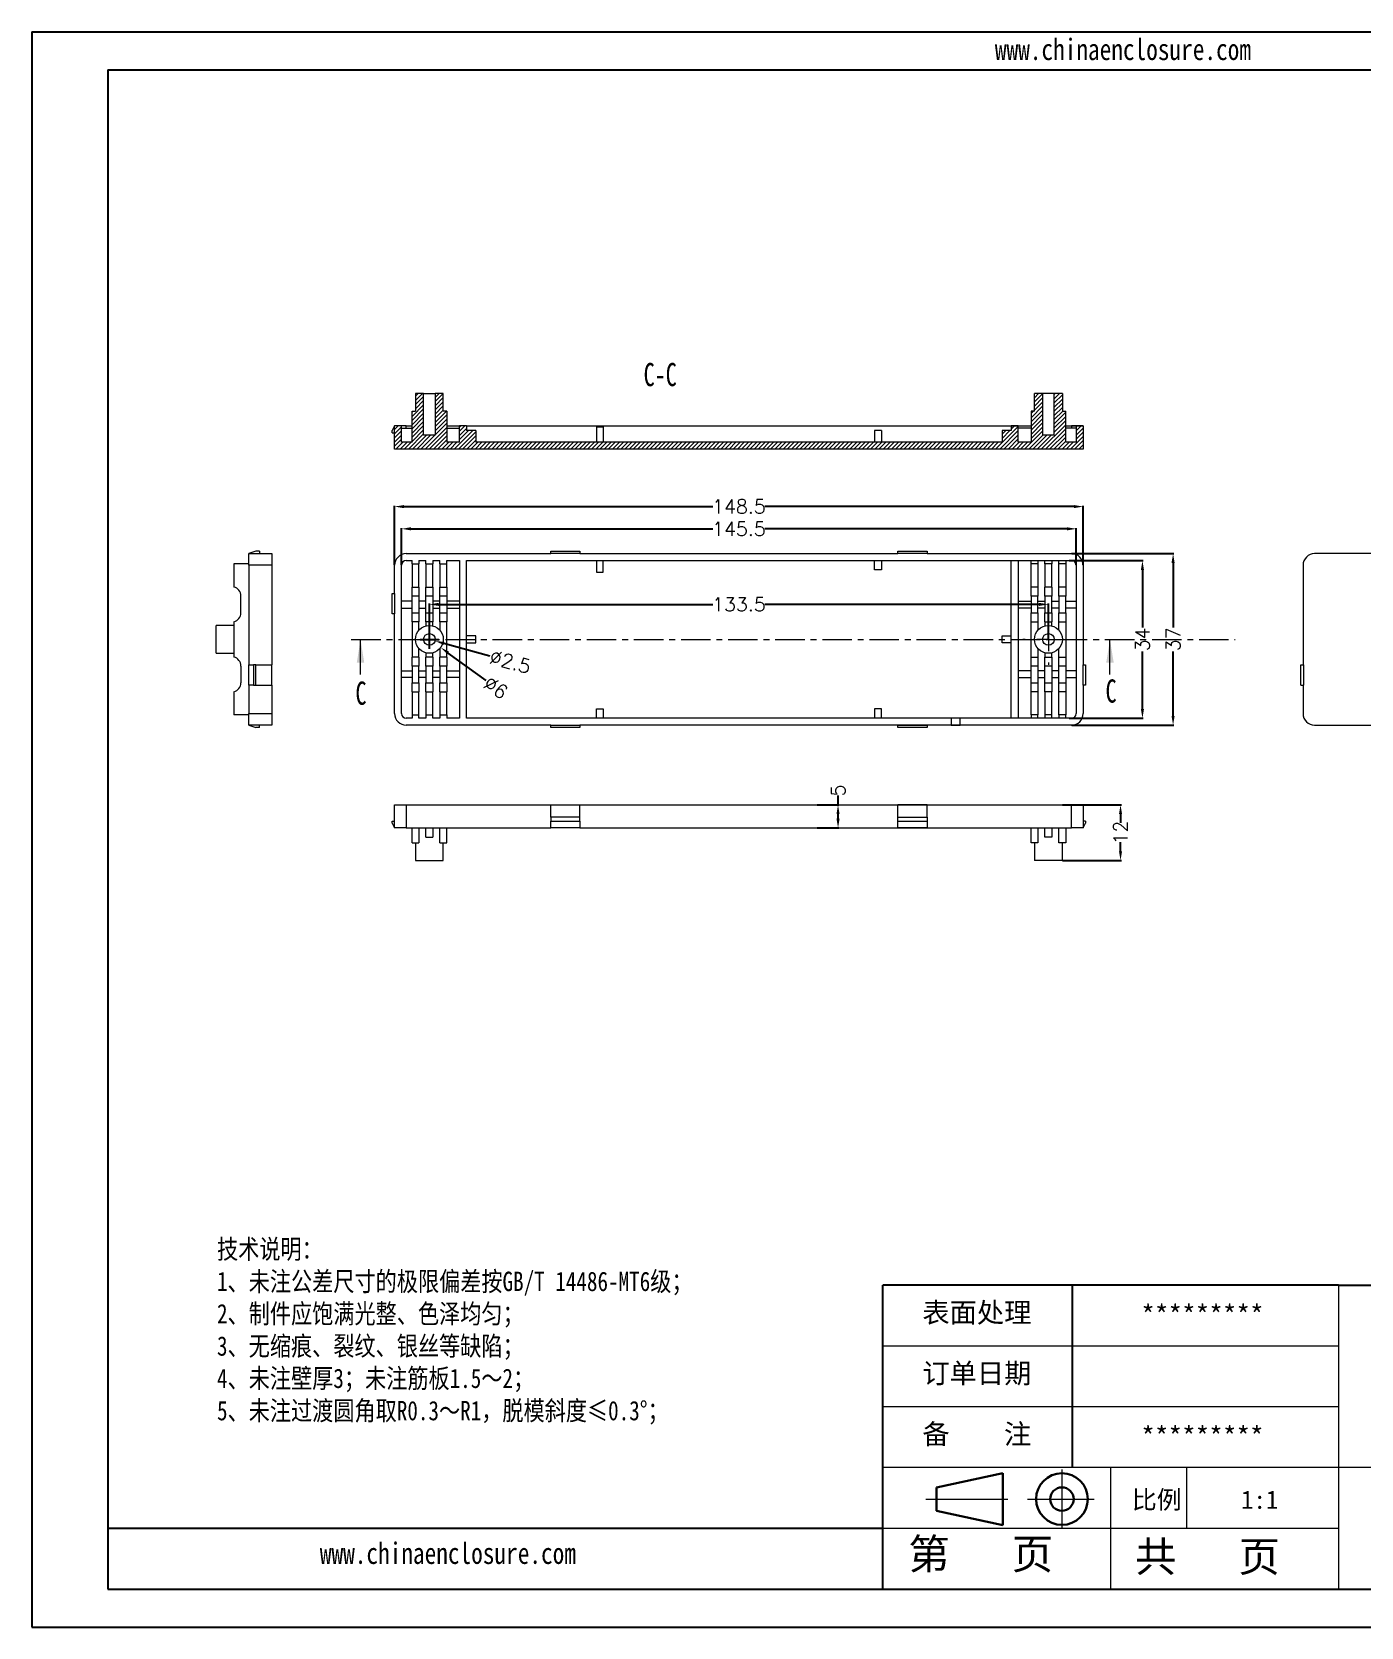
# Model space of a CAD drawing. Header units: inches. Extents: x -1052 to 256, y 228 to 572.
# Drawn here: x -505.4 to -218.8, y 228.4 to 572.5 of the extents above; entities that cross this region are included whole.
import ezdxf

# ---------------------------------------------------------------- set-up
doc = ezdxf.new("R2010")
doc.units = ezdxf.units.IN
doc.linetypes.add('CENTER', pattern=[10.16, 6.35, -1.27, 1.27, -1.27])
doc.linetypes.add('CENTER2', pattern=[28.575, 19.05, -3.175, 3.175, -3.175])
doc.layers.add('10', color=7, linetype='Continuous')
doc.layers.add('文字', color=81, linetype='Continuous')
for name, color, linetype, lineweight in [('粗实线', 7, 'Continuous', 30), ('细实线', 3, 'Continuous', 9), ('细点划线', 2, 'CENTER2', 9)]:
    doc.layers.add(name, color=color, linetype=linetype, lineweight=lineweight)
doc.styles.add('SLDTEXTSTYLE6', font='TXT', dxfattribs={"width": 0.7})
doc.styles.get("Standard").update_dxf_attribs({"font": 'txt', "bigfont": 'gbcbig.shx'})
doc.styles.add('宋体', font='', dxfattribs={"width": 0.8, "height": 3.5})
doc.styles.get('宋体').set_extended_font_data('SimSun')
doc.dimstyles.new('2.5', dxfattribs={"dimtxt": 3, "dimasz": 2, "dimexe": 0.18, "dimexo": 0.0625, "dimgap": 0.09, "dimtad": 0, "dimdsep": 46, "dimtxsty": 'Standard', "dimcen": 2, "dimclrd": 3, "dimclre": 3, "dimclrt": 256, "dimadec": 0, "dimazin": 2, "dimtfac": 1, "dimtofl": 0, "dimtmove": 0, "dimatfit": 3, "dimfxl": 0, "dimtolj": 1, "dimtzin": 0, "dimarcsym": 0})

# ---------------------------------------------------------------- blocks, each defined once
blk = doc.blocks.new('SW_CENTERMARKSYMBOL_1')
at = {"color": 0, "linetype": 'Continuous', "lineweight": 0}
for p, q in [((0, 5), (0, 5.5)), ((-5, 0), (-5.5, 0)), ((0, 0), (-2.5, 0)), ((0, 0), (0, 2.5)), ((0, 0), (0, -2.5)), ((0, 0), (2.5, 0)), ((5, 0), (5.5, 0)), ((0, -5), (0, -5.5))]:
    blk.add_line(p, q, dxfattribs=at)
blk = doc.blocks.new('*D128')
at = {"color": 3, "lineweight": -2, "transparency": 16777216}
for p, q in [((-427.22, 457.49), (-427.22, 470.26)), ((-425.22, 470.08), (-358.56, 470.08)), ((-280.72, 470.08), (-347.38, 470.08)), ((-278.72, 457.49), (-278.72, 470.26))]:
    blk.add_line(p, q, dxfattribs=at)
at = {"color": 3, "transparency": 16777216}
for points in [[(-425.22, 470.41), (-425.22, 469.74), (-427.22, 470.08)], [(-280.72, 470.41), (-280.72, 469.74), (-278.72, 470.08)]]:
    blk.add_solid(points, dxfattribs=at)
at = {"layer": 'Defpoints', "color": 0, "transparency": 16777216}
for p in [(-278.72, 470.08), (-427.22, 457.43), (-278.72, 457.43)]:
    blk.add_point(p, dxfattribs=at)
at = {"transparency": 16777216, "insert": (-352.97, 470.08), "char_height": 3, "attachment_point": 5}
blk.add_mtext('\\A1;148.5', dxfattribs=at)
blk = doc.blocks.new('*D129')
at = {"color": 3, "lineweight": -2, "transparency": 16777216}
for p, q in [((-425.72, 457.49), (-425.72, 465.46)), ((-423.72, 465.28), (-358.56, 465.28)), ((-282.22, 465.28), (-347.38, 465.28)), ((-280.22, 457.49), (-280.22, 465.46))]:
    blk.add_line(p, q, dxfattribs=at)
at = {"color": 3, "transparency": 16777216}
for points in [[(-423.72, 465.62), (-423.72, 464.95), (-425.72, 465.28)], [(-282.22, 465.62), (-282.22, 464.95), (-280.22, 465.28)]]:
    blk.add_solid(points, dxfattribs=at)
at = {"layer": 'Defpoints', "color": 0, "transparency": 16777216}
for p in [(-425.72, 465.28), (-425.72, 457.43), (-280.22, 457.43)]:
    blk.add_point(p, dxfattribs=at)
at = {"transparency": 16777216, "insert": (-352.97, 465.28), "char_height": 3, "attachment_point": 5}
blk.add_mtext('\\A1;145.5', dxfattribs=at)
blk = doc.blocks.new('*D130')
at = {"color": 3, "lineweight": -2, "transparency": 16777216}
for p, q in [((-419.72, 441.49), (-419.72, 449.17)), ((-417.72, 448.99), (-358.56, 448.99)), ((-288.22, 448.99), (-347.38, 448.99)), ((-286.22, 441.49), (-286.22, 449.17))]:
    blk.add_line(p, q, dxfattribs=at)
at = {"color": 3, "transparency": 16777216}
for points in [[(-417.72, 449.32), (-417.72, 448.65), (-419.72, 448.99)], [(-288.22, 449.32), (-288.22, 448.65), (-286.22, 448.99)]]:
    blk.add_solid(points, dxfattribs=at)
at = {"layer": 'Defpoints', "color": 0, "transparency": 16777216}
for p in [(-286.22, 448.99), (-419.72, 441.43), (-286.22, 441.43)]:
    blk.add_point(p, dxfattribs=at)
at = {"transparency": 16777216, "insert": (-352.97, 448.99), "char_height": 3, "attachment_point": 5}
blk.add_mtext('\\A1;133.5', dxfattribs=at)
blk = doc.blocks.new('*D131')
at = {"color": 3, "lineweight": -2, "transparency": 16777216}
for p, q in [((-281.16, 459.93), (-259.15, 459.93)), ((-259.33, 457.93), (-259.33, 444.02)), ((-259.33, 424.93), (-259.33, 438.84)), ((-281.16, 422.93), (-259.15, 422.93))]:
    blk.add_line(p, q, dxfattribs=at)
at = {"color": 3, "transparency": 16777216}
for points in [[(-259.67, 457.93), (-259, 457.93), (-259.33, 459.93)], [(-259.67, 424.93), (-259, 424.93), (-259.33, 422.93)]]:
    blk.add_solid(points, dxfattribs=at)
at = {"layer": 'Defpoints', "color": 0, "transparency": 16777216}
for p in [(-281.22, 459.93), (-259.33, 459.93), (-281.22, 422.93)]:
    blk.add_point(p, dxfattribs=at)
at = {"transparency": 16777216, "insert": (-259.33, 441.43), "char_height": 3, "attachment_point": 5, "rotation": 90}
blk.add_mtext('\\A1;37', dxfattribs=at)
blk = doc.blocks.new('*D132')
at = {"color": 3, "lineweight": -2, "transparency": 16777216}
for p, q in [((-281.78, 458.43), (-265.76, 458.43)), ((-265.94, 456.43), (-265.94, 444.02)), ((-265.94, 426.43), (-265.94, 438.84)), ((-281.78, 424.43), (-265.76, 424.43))]:
    blk.add_line(p, q, dxfattribs=at)
at = {"color": 3, "transparency": 16777216}
for points in [[(-266.28, 456.43), (-265.61, 456.43), (-265.94, 458.43)], [(-266.28, 426.43), (-265.61, 426.43), (-265.94, 424.43)]]:
    blk.add_solid(points, dxfattribs=at)
at = {"layer": 'Defpoints', "color": 0, "transparency": 16777216}
for p in [(-281.84, 458.43), (-265.94, 458.43), (-281.84, 424.43)]:
    blk.add_point(p, dxfattribs=at)
at = {"transparency": 16777216, "insert": (-265.94, 441.43), "char_height": 3, "attachment_point": 5, "rotation": 90}
blk.add_mtext('\\A1;34', dxfattribs=at)
blk = doc.blocks.new('*D133')
at = {"color": 3, "lineweight": -2, "transparency": 16777216}
for p, q in [((-331.59, 405.76), (-331.59, 407.76)), ((-336.09, 405.76), (-331.41, 405.76)), ((-331.59, 402.76), (-331.59, 403.76)), ((-336.09, 400.76), (-331.41, 400.76))]:
    blk.add_line(p, q, dxfattribs=at)
at = {"color": 3, "transparency": 16777216}
for points in [[(-331.93, 403.76), (-331.26, 403.76), (-331.59, 405.76)], [(-331.93, 402.76), (-331.26, 402.76), (-331.59, 400.76)]]:
    blk.add_solid(points, dxfattribs=at)
at = {"layer": 'Defpoints', "color": 0, "transparency": 16777216}
for p in [(-336.16, 405.76), (-331.59, 405.76), (-336.16, 400.76)]:
    blk.add_point(p, dxfattribs=at)
at = {"transparency": 16777216, "insert": (-331.59, 408.85), "char_height": 3, "attachment_point": 5, "rotation": 90}
blk.add_mtext('\\A1;5', dxfattribs=at)
blk = doc.blocks.new('*D134')
at = {"color": 3, "lineweight": -2, "transparency": 16777216}
for p, q in [((-283.16, 405.76), (-270.49, 405.76)), ((-270.67, 403.76), (-270.67, 401.85)), ((-270.67, 395.76), (-270.67, 397.67)), ((-283.16, 393.76), (-270.49, 393.76))]:
    blk.add_line(p, q, dxfattribs=at)
at = {"color": 3, "transparency": 16777216}
for points in [[(-271, 403.76), (-270.33, 403.76), (-270.67, 405.76)], [(-271, 395.76), (-270.33, 395.76), (-270.67, 393.76)]]:
    blk.add_solid(points, dxfattribs=at)
at = {"layer": 'Defpoints', "color": 0, "transparency": 16777216}
for p in [(-283.22, 405.76), (-270.67, 405.76), (-283.22, 393.76)]:
    blk.add_point(p, dxfattribs=at)
at = {"transparency": 16777216, "insert": (-270.67, 399.76), "char_height": 3, "attachment_point": 5, "rotation": 90}
blk.add_mtext('\\A1;12', dxfattribs=at)
blk = doc.blocks.new('*D135')
at = {"color": 3, "lineweight": -2, "transparency": 16777216}
for p, q in [((-421.72, 441.43), (-417.72, 441.43)), ((-419.72, 439.43), (-419.72, 443.43)), ((-406.72, 437.84), (-416.59, 440.57))]:
    blk.add_line(p, q, dxfattribs=at)
at = {"color": 3, "transparency": 16777216}
blk.add_solid([(-416.5, 440.89), (-416.67, 440.25), (-418.51, 441.1)], dxfattribs=at)
at = {"layer": 'Defpoints', "color": 0, "transparency": 16777216}
for p in [(-420.92, 441.76), (-418.51, 441.1)]:
    blk.add_point(p, dxfattribs=at)
at = {"transparency": 16777216, "insert": (-402.29, 436.62), "char_height": 3, "attachment_point": 5, "rotation": 344.5726}
blk.add_mtext('\\A1;∅2.5', dxfattribs=at)
blk = doc.blocks.new('*D136')
at = {"color": 3, "lineweight": -2, "transparency": 16777216}
for p, q in [((-421.72, 441.43), (-417.72, 441.43)), ((-419.72, 439.43), (-419.72, 443.43)), ((-407.47, 432.58), (-415.67, 438.5))]:
    blk.add_line(p, q, dxfattribs=at)
at = {"color": 3, "transparency": 16777216}
blk.add_solid([(-415.47, 438.77), (-415.86, 438.23), (-417.29, 439.67)], dxfattribs=at)
at = {"layer": 'Defpoints', "color": 0, "transparency": 16777216}
for p in [(-422.15, 443.19), (-417.29, 439.67)]:
    blk.add_point(p, dxfattribs=at)
at = {"transparency": 16777216, "insert": (-405.37, 431.06), "char_height": 3, "attachment_point": 5, "rotation": 324.1342}
blk.add_mtext('\\A1;∅6', dxfattribs=at)

msp = doc.modelspace()

# ---------------------------------------------------------------- hatches: boundary and pattern name
at = {"linetype": 'Continuous', "lineweight": 0}
h = msp.add_hatch(dxfattribs=at)
h.set_pattern_fill('ANSI31', color=4, scale=0.2, style=0)
h.set_pattern_definition([(45, (-1715.876, -315.2474), (-0.4490128, 0.4490128), [])])
h.paths.add_polyline_path([(-282.469, 490.663), (-283.219, 490.663), (-283.219, 494.463), (-284.969, 494.463), (-284.969, 485.463), (-287.469, 485.463), (-287.469, 494.463), (-289.219, 494.463), (-289.219, 490.663), (-289.969, 490.663), (-289.969, 483.963), (-292.719, 483.963), (-292.719, 487.463), (-294.219, 487.463), (-294.219, 486.463), (-296.219, 486.463), (-296.219, 483.963), (-409.719, 483.963), (-409.719, 486.463), (-411.719, 486.463), (-411.719, 487.463), (-413.219, 487.463), (-413.219, 483.963), (-415.969, 483.963), (-415.969, 490.663), (-416.719, 490.663), (-416.719, 494.463), (-418.469, 494.463), (-418.469, 485.463), (-420.969, 485.463), (-420.969, 494.463), (-422.719, 494.463), (-422.719, 490.663), (-423.469, 490.663), (-423.469, 483.963), (-425.719, 483.963), (-425.719, 487.463), (-427.219, 487.463), (-427.219, 482.463), (-278.719, 482.463), (-278.719, 487.463), (-280.219, 487.463), (-280.219, 483.963), (-282.469, 483.963)])

# ---------------------------------------------------------------- linework, layer by layer
for p, q in [((-505.45, 572.458), (-18.865, 572.458)), ((-505.45, 572.458), (-505.45, 228.408)), ((-489.066, 564.266), (-27.056, 564.266)), ((-489.066, 564.266), (-489.066, 236.6)), ((-223.656, 302.133), (-321.956, 302.133)), ((-321.956, 236.6), (-321.956, 302.133)), ((-280.998, 262.813), (-280.998, 302.133)), ((-223.656, 302.133), (-27.056, 302.133)), ((-321.956, 249.706), (-489.066, 249.706)), ((-489.066, 236.6), (-27.056, 236.6)), ((-505.45, 228.408), (-18.865, 228.408))]:
    msp.add_line(p, q)
at = {"color": 7, "linetype": 'Continuous', "lineweight": 15}
for p, q in [((-422.719, 494.463), (-422.719, 490.663)), ((-420.969, 494.463), (-422.719, 494.463)), ((-420.969, 485.463), (-420.969, 494.463)), ((-420.969, 494.463), (-418.469, 494.463)), ((-418.469, 494.463), (-418.469, 485.463)), ((-416.719, 494.463), (-418.469, 494.463)), ((-416.719, 490.663), (-416.719, 494.463)), ((-289.219, 490.663), (-289.219, 494.463)), ((-287.469, 494.463), (-289.219, 494.463)), ((-287.469, 494.463), (-287.469, 485.463)), ((-284.969, 494.463), (-287.469, 494.463)), ((-284.969, 485.463), (-284.969, 494.463)), ((-283.219, 494.463), (-284.969, 494.463)), ((-283.219, 494.463), (-283.219, 490.663)), ((-423.469, 483.963), (-423.469, 490.663)), ((-423.469, 490.663), (-422.719, 490.663)), ((-415.969, 490.663), (-416.719, 490.663)), ((-415.969, 490.663), (-415.969, 483.963)), ((-289.969, 490.663), (-289.969, 483.963)), ((-289.219, 490.663), (-289.969, 490.663)), ((-283.219, 490.663), (-282.469, 490.663)), ((-282.469, 483.963), (-282.469, 490.663)), ((-427.219, 487.463), (-427.719, 486.463)), ((-427.719, 485.963), (-427.719, 486.463)), ((-427.719, 485.963), (-427.219, 485.963)), ((-427.219, 482.463), (-427.219, 487.463)), ((-425.719, 487.463), (-427.219, 487.463)), ((-425.719, 483.963), (-425.719, 487.463)), ((-424.719, 487.463), (-425.719, 487.463)), ((-425.719, 486.963), (-423.469, 486.963)), ((-424.719, 487.463), (-423.469, 487.463)), ((-418.469, 485.463), (-420.969, 485.463)), ((-415.969, 487.463), (-413.219, 487.463)), ((-415.969, 486.963), (-413.219, 486.963)), ((-413.219, 483.963), (-413.219, 487.463)), ((-411.719, 487.463), (-413.219, 487.463)), ((-411.719, 487.463), (-411.719, 486.463)), ((-411.719, 487.463), (-289.969, 487.463)), ((-409.719, 486.463), (-411.719, 486.463)), ((-409.719, 486.463), (-409.719, 483.963)), ((-383.719, 487.263), (-383.719, 483.963)), ((-383.719, 487.263), (-382.219, 487.263)), ((-382.219, 487.263), (-382.219, 483.963)), ((-322.219, 486.463), (-323.719, 486.463)), ((-323.719, 486.463), (-323.719, 483.963)), ((-322.219, 486.463), (-322.219, 483.963)), ((-296.219, 486.463), (-296.219, 483.963)), ((-294.219, 486.463), (-296.219, 486.463)), ((-294.219, 487.463), (-294.219, 486.463)), ((-292.719, 487.463), (-294.219, 487.463)), ((-292.719, 483.963), (-292.719, 487.463)), ((-292.719, 487.463), (-289.969, 487.463)), ((-289.969, 486.963), (-292.719, 486.963)), ((-284.969, 485.463), (-287.469, 485.463)), ((-282.469, 487.463), (-281.219, 487.463)), ((-282.469, 487.463), (-278.719, 487.463)), ((-280.219, 486.963), (-282.469, 486.963)), ((-280.219, 487.463), (-281.219, 487.463)), ((-280.219, 487.463), (-280.219, 483.963)), ((-278.719, 487.463), (-280.219, 487.463)), ((-278.719, 487.463), (-278.719, 482.463)), ((-278.719, 482.463), (-427.219, 482.463)), ((-423.469, 483.963), (-425.719, 483.963)), ((-413.219, 483.963), (-415.969, 483.963)), ((-296.219, 483.963), (-409.719, 483.963)), ((-289.969, 483.963), (-292.719, 483.963)), ((-289.969, 483.963), (-292.719, 483.963)), ((-280.219, 483.963), (-282.469, 483.963)), ((-280.219, 483.963), (-282.469, 483.963)), ((-458.687, 457.731), (-461.887, 457.731)), ((-461.887, 457.731), (-461.887, 452.731)), ((-457.187, 460.431), (-458.687, 459.931)), ((-458.687, 457.431), (-458.687, 459.931)), ((-458.687, 459.931), (-453.687, 459.931)), ((-456.387, 460.431), (-457.187, 460.431)), ((-456.387, 460.431), (-456.387, 459.931)), ((-453.687, 459.931), (-453.687, 457.431)), ((-424.719, 459.931), (-393.569, 459.931)), ((-424.719, 458.431), (-423.469, 458.431)), ((-423.469, 457.731), (-423.469, 458.431)), ((-423.469, 457.731), (-423.469, 452.731)), ((-423.469, 457.731), (-421.969, 457.731)), ((-421.969, 458.431), (-420.469, 458.431)), ((-421.969, 458.431), (-421.969, 457.731)), ((-421.969, 452.731), (-421.969, 457.731)), ((-420.469, 457.731), (-420.469, 458.431)), ((-420.469, 457.731), (-418.969, 457.731)), ((-420.469, 457.731), (-420.469, 452.731)), ((-418.969, 458.431), (-417.469, 458.431)), ((-418.969, 458.431), (-418.969, 457.731)), ((-418.969, 452.731), (-418.969, 457.731)), ((-417.469, 457.731), (-417.469, 458.431)), ((-417.469, 457.731), (-415.969, 457.731)), ((-417.469, 457.731), (-417.469, 452.731)), ((-415.969, 458.431), (-413.219, 458.431)), ((-415.969, 457.731), (-415.969, 458.431)), ((-415.969, 452.731), (-415.969, 457.731)), ((-413.219, 458.431), (-413.219, 424.431)), ((-411.719, 424.431), (-411.719, 458.431)), ((-411.719, 458.431), (-269.219, 458.431)), ((-393.569, 460.431), (-387.269, 460.431)), ((-393.569, 459.931), (-393.569, 460.431)), ((-387.269, 459.931), (-393.569, 459.931)), ((-387.269, 460.431), (-387.269, 459.931)), ((-387.269, 459.931), (-318.669, 459.931)), ((-383.719, 458.431), (-383.719, 455.931)), ((-382.219, 455.931), (-382.219, 458.431)), ((-323.719, 456.431), (-323.719, 458.431)), ((-322.219, 458.431), (-322.219, 456.431)), ((-318.669, 460.431), (-312.369, 460.431)), ((-318.669, 459.931), (-318.669, 460.431)), ((-312.369, 459.931), (-318.669, 459.931)), ((-312.369, 460.431), (-312.369, 459.931)), ((-312.369, 459.931), (-281.219, 459.931)), ((-312.369, 459.931), (-293.669, 459.931)), ((-294.219, 424.431), (-294.219, 458.431)), ((-292.719, 458.431), (-289.969, 458.431)), ((-292.719, 458.431), (-292.719, 424.431)), ((-289.969, 457.731), (-289.969, 458.431)), ((-289.969, 452.731), (-289.969, 457.731)), ((-288.469, 457.731), (-289.969, 457.731)), ((-288.469, 458.431), (-286.969, 458.431)), ((-288.469, 458.431), (-288.469, 457.731)), ((-288.469, 457.731), (-288.469, 452.731)), ((-286.969, 457.731), (-286.969, 458.431)), ((-285.469, 457.731), (-286.969, 457.731)), ((-286.969, 457.731), (-286.969, 452.731)), ((-285.469, 458.431), (-283.969, 458.431)), ((-285.469, 458.431), (-285.469, 457.731)), ((-285.469, 452.731), (-285.469, 457.731)), ((-283.969, 457.731), (-283.969, 458.431)), ((-282.469, 457.731), (-283.969, 457.731)), ((-283.969, 452.731), (-283.969, 457.731)), ((-282.469, 458.431), (-281.219, 458.431)), ((-282.469, 458.431), (-282.469, 457.731)), ((-282.469, 457.731), (-282.469, 452.731)), ((-197.65, 459.931), (-228.8, 459.931)), ((-453.687, 457.431), (-458.687, 457.431)), ((-458.687, 457.431), (-458.687, 435.931)), ((-453.687, 457.431), (-453.687, 435.931)), ((-427.219, 451.331), (-427.219, 457.431)), ((-425.719, 425.431), (-425.719, 457.431)), ((-383.719, 455.931), (-382.219, 455.931)), ((-322.219, 456.431), (-323.719, 456.431)), ((-280.219, 457.431), (-280.219, 425.431)), ((-278.719, 457.431), (-278.719, 435.931)), ((-231.3, 457.431), (-231.3, 435.931)), ((-460.387, 447.167), (-460.387, 450.794)), ((-427.719, 446.931), (-427.719, 451.331)), ((-427.719, 451.331), (-427.219, 451.331)), ((-427.219, 451.331), (-427.219, 446.931)), ((-423.469, 452.731), (-421.969, 452.731)), ((-423.469, 450.794), (-423.469, 452.731)), ((-421.969, 450.794), (-423.469, 450.794)), ((-423.469, 447.167), (-423.469, 450.794)), ((-421.969, 452.731), (-421.969, 450.794)), ((-421.969, 450.794), (-421.969, 447.167)), ((-420.469, 452.731), (-418.969, 452.731)), ((-420.469, 450.794), (-420.469, 452.731)), ((-418.969, 450.794), (-420.469, 450.794)), ((-420.469, 447.167), (-420.469, 450.794)), ((-418.969, 452.731), (-418.969, 450.794)), ((-418.969, 450.794), (-418.969, 447.167)), ((-417.469, 452.731), (-415.969, 452.731)), ((-417.469, 450.794), (-417.469, 452.731)), ((-415.969, 450.794), (-417.469, 450.794)), ((-417.469, 447.167), (-417.469, 450.794)), ((-415.969, 452.731), (-415.969, 450.794)), ((-415.969, 450.794), (-415.969, 447.167)), ((-288.469, 452.731), (-289.969, 452.731)), ((-289.969, 450.794), (-289.969, 452.731)), ((-288.469, 450.794), (-289.969, 450.794)), ((-289.969, 450.794), (-289.969, 447.167)), ((-288.469, 452.731), (-288.469, 450.794)), ((-288.469, 447.167), (-288.469, 450.794)), ((-285.469, 452.731), (-286.969, 452.731)), ((-286.969, 450.794), (-286.969, 452.731)), ((-285.469, 450.794), (-286.969, 450.794)), ((-286.969, 450.794), (-286.969, 447.167)), ((-285.469, 452.731), (-285.469, 450.794)), ((-285.469, 447.167), (-285.469, 450.794)), ((-282.469, 452.731), (-283.969, 452.731)), ((-283.969, 450.794), (-283.969, 452.731)), ((-282.469, 450.794), (-283.969, 450.794)), ((-283.969, 450.794), (-283.969, 447.167)), ((-282.469, 452.731), (-282.469, 450.794)), ((-282.469, 447.167), (-282.469, 450.794)), ((-423.469, 449.681), (-425.719, 449.681)), ((-425.719, 448.181), (-423.469, 448.181)), ((-420.469, 449.681), (-421.969, 449.681)), ((-421.969, 448.181), (-420.469, 448.181)), ((-417.469, 449.681), (-418.969, 449.681)), ((-418.969, 448.181), (-417.469, 448.181)), ((-413.219, 449.681), (-415.969, 449.681)), ((-415.969, 448.181), (-413.219, 448.181)), ((-292.719, 449.681), (-289.969, 449.681)), ((-289.969, 448.181), (-292.719, 448.181)), ((-288.469, 449.681), (-286.969, 449.681)), ((-286.969, 448.181), (-288.469, 448.181)), ((-285.469, 449.681), (-283.969, 449.681)), ((-283.969, 448.181), (-285.469, 448.181)), ((-282.469, 449.681), (-280.219, 449.681)), ((-280.219, 448.181), (-282.469, 448.181)), ((-461.887, 444.431), (-465.687, 444.431)), ((-465.687, 441.431), (-465.687, 444.431)), ((-461.887, 445.231), (-461.887, 437.631)), ((-427.219, 446.931), (-427.719, 446.931)), ((-427.219, 425.431), (-427.219, 446.931)), ((-423.469, 447.167), (-421.969, 447.167)), ((-423.469, 445.231), (-423.469, 447.167)), ((-423.469, 445.231), (-423.469, 437.631)), ((-421.969, 445.231), (-423.469, 445.231)), ((-421.969, 447.167), (-421.969, 445.231)), ((-421.969, 443.415), (-421.969, 445.231)), ((-420.469, 447.167), (-418.969, 447.167)), ((-420.469, 445.231), (-420.469, 447.167)), ((-418.969, 445.231), (-420.469, 445.231)), ((-420.469, 445.231), (-420.469, 444.336)), ((-418.969, 447.167), (-418.969, 445.231)), ((-418.969, 444.336), (-418.969, 445.231)), ((-417.469, 447.167), (-415.969, 447.167)), ((-417.469, 445.231), (-417.469, 447.167)), ((-417.469, 445.231), (-417.469, 443.415)), ((-415.969, 445.231), (-417.469, 445.231)), ((-415.969, 447.167), (-415.969, 445.231)), ((-415.969, 437.631), (-415.969, 445.231)), ((-289.969, 447.167), (-288.469, 447.167)), ((-289.969, 445.231), (-289.969, 447.167)), ((-289.969, 445.231), (-288.469, 445.231)), ((-289.969, 437.631), (-289.969, 445.231)), ((-288.469, 447.167), (-288.469, 445.231)), ((-288.469, 445.231), (-288.469, 443.415)), ((-286.969, 447.167), (-285.469, 447.167)), ((-286.969, 445.231), (-286.969, 447.167)), ((-286.969, 445.231), (-285.469, 445.231)), ((-286.969, 445.231), (-286.969, 444.336)), ((-285.469, 447.167), (-285.469, 445.231)), ((-285.469, 444.336), (-285.469, 445.231)), ((-283.969, 447.167), (-282.469, 447.167)), ((-283.969, 445.231), (-283.969, 447.167)), ((-283.969, 443.415), (-283.969, 445.231)), ((-283.969, 445.231), (-282.469, 445.231)), ((-282.469, 447.167), (-282.469, 445.231)), ((-282.469, 445.231), (-282.469, 437.631)), ((-465.687, 438.431), (-465.687, 441.431)), ((-409.719, 442.181), (-411.719, 442.181)), ((-411.719, 440.681), (-409.719, 440.681)), ((-409.719, 440.681), (-409.719, 442.181)), ((-296.219, 440.681), (-296.219, 442.181)), ((-296.219, 442.181), (-294.219, 442.181)), ((-294.219, 440.681), (-296.219, 440.681)), ((-465.687, 438.431), (-461.887, 438.431)), ((-421.969, 437.631), (-423.469, 437.631)), ((-423.469, 435.694), (-423.469, 437.631)), ((-421.969, 437.631), (-421.969, 439.447)), ((-421.969, 437.631), (-421.969, 435.694)), ((-420.469, 438.526), (-420.469, 437.631)), ((-418.969, 437.631), (-420.469, 437.631)), ((-420.469, 435.694), (-420.469, 437.631)), ((-418.969, 437.631), (-418.969, 438.526)), ((-418.969, 437.631), (-418.969, 435.694)), ((-417.469, 439.447), (-417.469, 437.631)), ((-415.969, 437.631), (-417.469, 437.631)), ((-417.469, 435.694), (-417.469, 437.631)), ((-415.969, 437.631), (-415.969, 435.694)), ((-289.969, 437.631), (-288.469, 437.631)), ((-289.969, 435.694), (-289.969, 437.631)), ((-288.469, 439.447), (-288.469, 437.631)), ((-288.469, 437.631), (-288.469, 435.694)), ((-286.969, 438.526), (-286.969, 437.631)), ((-286.969, 437.631), (-285.469, 437.631)), ((-286.969, 435.694), (-286.969, 437.631)), ((-285.469, 437.631), (-285.469, 438.526)), ((-285.469, 437.631), (-285.469, 435.694)), ((-283.969, 437.631), (-283.969, 439.447)), ((-283.969, 437.631), (-282.469, 437.631)), ((-283.969, 435.694), (-283.969, 437.631)), ((-282.469, 437.631), (-282.469, 435.694)), ((-460.387, 435.694), (-460.387, 432.067)), ((-458.687, 431.531), (-458.687, 435.931)), ((-458.687, 435.931), (-457.687, 435.931)), ((-457.687, 435.931), (-457.687, 431.531)), ((-457.187, 435.931), (-457.687, 435.931)), ((-457.187, 431.531), (-457.187, 435.931)), ((-457.187, 435.931), (-453.687, 435.931)), ((-453.687, 431.531), (-453.687, 435.931)), ((-425.719, 434.681), (-423.469, 434.681)), ((-421.969, 435.694), (-423.469, 435.694)), ((-423.469, 435.694), (-423.469, 432.067)), ((-421.969, 432.067), (-421.969, 435.694)), ((-421.969, 434.681), (-420.469, 434.681)), ((-418.969, 435.694), (-420.469, 435.694)), ((-420.469, 435.694), (-420.469, 432.067)), ((-418.969, 432.067), (-418.969, 435.694)), ((-418.969, 434.681), (-417.469, 434.681)), ((-415.969, 435.694), (-417.469, 435.694)), ((-417.469, 435.694), (-417.469, 432.067)), ((-415.969, 432.067), (-415.969, 435.694)), ((-415.969, 434.681), (-413.219, 434.681)), ((-289.969, 434.681), (-292.719, 434.681)), ((-288.469, 435.694), (-289.969, 435.694)), ((-289.969, 432.067), (-289.969, 435.694)), ((-288.469, 435.694), (-288.469, 432.067)), ((-286.969, 434.681), (-288.469, 434.681)), ((-285.469, 435.694), (-286.969, 435.694)), ((-286.969, 432.067), (-286.969, 435.694)), ((-285.469, 435.694), (-285.469, 432.067)), ((-283.969, 434.681), (-285.469, 434.681)), ((-282.469, 435.694), (-283.969, 435.694)), ((-283.969, 432.067), (-283.969, 435.694)), ((-282.469, 435.694), (-282.469, 432.067)), ((-280.219, 434.681), (-282.469, 434.681)), ((-278.719, 431.531), (-278.719, 435.931)), ((-278.719, 435.931), (-278.219, 435.931)), ((-278.219, 435.931), (-278.219, 431.531)), ((-231.8, 435.931), (-231.3, 435.931)), ((-231.8, 431.531), (-231.8, 435.931)), ((-231.1, 435.931), (-231.3, 435.931)), ((-231.1, 431.531), (-231.1, 435.931)), ((-461.887, 430.131), (-461.887, 425.131)), ((-457.687, 431.531), (-458.687, 431.531)), ((-458.687, 431.531), (-458.687, 425.431)), ((-457.687, 431.531), (-457.187, 431.531)), ((-457.187, 431.531), (-453.687, 431.531)), ((-453.687, 431.531), (-453.687, 425.431)), ((-423.469, 433.181), (-425.719, 433.181)), ((-423.469, 432.067), (-421.969, 432.067)), ((-423.469, 430.131), (-423.469, 432.067)), ((-423.469, 430.131), (-423.469, 425.131)), ((-423.469, 430.131), (-421.969, 430.131)), ((-420.469, 433.181), (-421.969, 433.181)), ((-421.969, 432.067), (-421.969, 430.131)), ((-421.969, 425.131), (-421.969, 430.131)), ((-420.469, 432.067), (-418.969, 432.067)), ((-420.469, 430.131), (-420.469, 432.067)), ((-420.469, 430.131), (-418.969, 430.131)), ((-420.469, 430.131), (-420.469, 425.131)), ((-417.469, 433.181), (-418.969, 433.181)), ((-418.969, 432.067), (-418.969, 430.131)), ((-418.969, 425.131), (-418.969, 430.131)), ((-417.469, 432.067), (-415.969, 432.067)), ((-417.469, 430.131), (-417.469, 432.067)), ((-417.469, 430.131), (-417.469, 425.131)), ((-417.469, 430.131), (-415.969, 430.131)), ((-413.219, 433.181), (-415.969, 433.181)), ((-415.969, 432.067), (-415.969, 430.131)), ((-415.969, 425.131), (-415.969, 430.131)), ((-292.719, 433.181), (-289.969, 433.181)), ((-289.969, 432.067), (-288.469, 432.067)), ((-289.969, 430.131), (-289.969, 432.067)), ((-289.969, 425.131), (-289.969, 430.131)), ((-288.469, 430.131), (-289.969, 430.131)), ((-288.469, 433.181), (-286.969, 433.181)), ((-288.469, 432.067), (-288.469, 430.131)), ((-288.469, 430.131), (-288.469, 425.131)), ((-286.969, 432.067), (-285.469, 432.067)), ((-286.969, 430.131), (-286.969, 432.067)), ((-285.469, 430.131), (-286.969, 430.131)), ((-286.969, 430.131), (-286.969, 425.131)), ((-285.469, 433.181), (-283.969, 433.181)), ((-285.469, 432.067), (-285.469, 430.131)), ((-285.469, 425.131), (-285.469, 430.131)), ((-283.969, 430.131), (-283.969, 432.067)), ((-283.969, 432.067), (-282.469, 432.067)), ((-282.469, 430.131), (-283.969, 430.131)), ((-283.969, 425.131), (-283.969, 430.131)), ((-282.469, 433.181), (-280.219, 433.181)), ((-282.469, 432.067), (-282.469, 430.131)), ((-282.469, 430.131), (-282.469, 425.131)), ((-278.219, 431.531), (-278.719, 431.531)), ((-278.719, 431.531), (-278.719, 425.431)), ((-231.8, 431.531), (-231.3, 431.531)), ((-231.3, 431.531), (-231.1, 431.531)), ((-231.3, 431.531), (-231.3, 425.431)), ((-458.687, 425.131), (-461.887, 425.131)), ((-458.687, 422.931), (-458.687, 425.431)), ((-458.687, 425.431), (-453.687, 425.431)), ((-453.687, 425.431), (-453.687, 422.931)), ((-423.469, 424.431), (-424.719, 424.431)), ((-423.469, 425.131), (-421.969, 425.131)), ((-423.469, 425.131), (-423.469, 424.431)), ((-421.969, 424.431), (-421.969, 425.131)), ((-420.469, 424.431), (-421.969, 424.431)), ((-420.469, 425.131), (-418.969, 425.131)), ((-420.469, 425.131), (-420.469, 424.431)), ((-418.969, 424.431), (-418.969, 425.131)), ((-417.469, 424.431), (-418.969, 424.431)), ((-417.469, 425.131), (-415.969, 425.131)), ((-417.469, 425.131), (-417.469, 424.431)), ((-415.969, 425.131), (-415.969, 424.431)), ((-413.219, 424.431), (-415.969, 424.431)), ((-282.219, 424.431), (-411.719, 424.431)), ((-383.719, 424.431), (-383.719, 426.431)), ((-383.719, 426.431), (-382.219, 426.431)), ((-382.219, 426.431), (-382.219, 424.431)), ((-323.719, 426.431), (-323.719, 424.431)), ((-322.219, 426.431), (-323.719, 426.431)), ((-322.219, 424.431), (-322.219, 426.431)), ((-307.219, 424.431), (-307.219, 422.931)), ((-294.219, 424.431), (-305.219, 424.431)), ((-305.219, 422.931), (-305.219, 424.431)), ((-289.969, 424.431), (-292.719, 424.431)), ((-288.469, 425.131), (-289.969, 425.131)), ((-289.969, 425.131), (-289.969, 424.431)), ((-288.469, 424.431), (-288.469, 425.131)), ((-286.969, 424.431), (-288.469, 424.431)), ((-285.469, 425.131), (-286.969, 425.131)), ((-286.969, 425.131), (-286.969, 424.431)), ((-285.469, 424.431), (-285.469, 425.131)), ((-283.969, 424.431), (-285.469, 424.431)), ((-282.469, 425.131), (-283.969, 425.131)), ((-283.969, 425.131), (-283.969, 424.431)), ((-282.469, 424.431), (-282.469, 425.131)), ((-281.219, 424.431), (-282.469, 424.431)), ((-453.687, 422.931), (-458.687, 422.931)), ((-458.687, 422.931), (-457.187, 422.431)), ((-456.387, 422.431), (-457.187, 422.431)), ((-456.387, 422.431), (-456.387, 422.931)), ((-393.569, 422.931), (-424.719, 422.931)), ((-393.569, 422.931), (-387.269, 422.931)), ((-393.569, 422.431), (-393.569, 422.931)), ((-387.269, 422.431), (-393.569, 422.431)), ((-387.269, 422.931), (-387.269, 422.431)), ((-293.669, 422.931), (-387.269, 422.931)), ((-318.669, 422.931), (-312.369, 422.931)), ((-318.669, 422.431), (-318.669, 422.931)), ((-312.369, 422.431), (-318.669, 422.431)), ((-307.219, 422.931), (-312.369, 422.931)), ((-312.369, 422.931), (-312.369, 422.431)), ((-307.219, 422.931), (-305.219, 422.931)), ((-281.219, 422.931), (-305.219, 422.931)), ((-228.8, 422.931), (-197.65, 422.931)), ((-427.219, 400.764), (-427.219, 405.764)), ((-427.219, 405.764), (-424.719, 405.764)), ((-424.719, 405.764), (-424.719, 400.764)), ((-424.719, 405.764), (-393.569, 405.764)), ((-393.569, 403.064), (-393.569, 405.764)), ((-393.569, 405.764), (-387.269, 405.764)), ((-387.269, 403.064), (-393.569, 403.064)), ((-393.569, 403.064), (-393.569, 402.264)), ((-387.269, 403.064), (-387.269, 405.764)), ((-387.269, 405.764), (-293.669, 405.764)), ((-387.269, 402.264), (-387.269, 403.064)), ((-318.669, 403.064), (-318.669, 405.764)), ((-312.369, 405.764), (-318.669, 405.764)), ((-318.669, 403.064), (-312.369, 403.064)), ((-318.669, 402.264), (-318.669, 403.064)), ((-312.369, 403.064), (-312.369, 405.764)), ((-312.369, 405.764), (-281.219, 405.764)), ((-312.369, 403.064), (-312.369, 402.264)), ((-281.219, 400.764), (-281.219, 405.764)), ((-281.219, 405.764), (-278.719, 405.764)), ((-278.719, 405.764), (-278.719, 400.764)), ((-427.719, 402.264), (-427.219, 402.264)), ((-427.719, 401.764), (-427.719, 402.264)), ((-427.719, 401.764), (-427.219, 400.764)), ((-424.719, 400.764), (-427.219, 400.764)), ((-424.719, 400.764), (-393.569, 400.764)), ((-423.469, 397.564), (-423.469, 400.764)), ((-421.969, 400.764), (-421.969, 397.564)), ((-420.469, 398.764), (-420.469, 400.764)), ((-418.969, 400.764), (-418.969, 398.764)), ((-417.469, 397.564), (-417.469, 400.764)), ((-415.969, 397.564), (-415.969, 400.764)), ((-393.569, 402.264), (-387.269, 402.264)), ((-393.569, 400.764), (-393.569, 402.264)), ((-387.269, 400.764), (-393.569, 400.764)), ((-387.269, 402.264), (-387.269, 400.764)), ((-387.269, 400.764), (-293.669, 400.764)), ((-318.669, 402.264), (-312.369, 402.264)), ((-318.669, 400.764), (-318.669, 402.264)), ((-312.369, 400.764), (-318.669, 400.764)), ((-312.369, 402.264), (-312.369, 400.764)), ((-312.369, 400.764), (-281.219, 400.764)), ((-289.969, 397.564), (-289.969, 400.764)), ((-288.469, 400.764), (-288.469, 397.564)), ((-286.969, 398.764), (-286.969, 400.764)), ((-285.469, 400.764), (-285.469, 398.764)), ((-283.969, 397.564), (-283.969, 400.764)), ((-282.469, 400.764), (-282.469, 397.564)), ((-278.719, 400.764), (-281.219, 400.764)), ((-278.219, 402.264), (-278.719, 402.264)), ((-278.719, 400.764), (-278.219, 401.764)), ((-278.219, 402.264), (-278.219, 401.764)), ((-423.469, 397.564), (-421.969, 397.564)), ((-422.719, 397.564), (-422.719, 393.764)), ((-420.469, 398.764), (-418.969, 398.764)), ((-417.469, 397.564), (-415.969, 397.564)), ((-416.719, 393.764), (-416.719, 397.564)), ((-288.469, 397.564), (-289.969, 397.564)), ((-289.219, 397.564), (-289.219, 393.764)), ((-285.469, 398.764), (-286.969, 398.764)), ((-282.469, 397.564), (-283.969, 397.564)), ((-283.219, 393.764), (-283.219, 397.564)), ((-422.719, 393.764), (-416.719, 393.764)), ((-283.219, 393.764), (-289.219, 393.764))]:
    msp.add_line(p, q, dxfattribs=at)
at = {"color": 8, "linetype": 'Continuous', "lineweight": 15}
for p, q in [((-424.719, 486.963), (-424.719, 487.463)), ((-281.219, 487.463), (-281.219, 486.963))]:
    msp.add_line(p, q, dxfattribs=at)
at = {"color": 1, "linetype": 'CENTER', "lineweight": 0}
msp.add_line((-436.579, 441.431), (-245.944, 441.431), dxfattribs=at)
at = {"color": 7, "linetype": 'Continuous', "lineweight": 0}
for p, q in [((-434.579, 433.831), (-434.579, 441.431)), ((-272.944, 433.831), (-272.944, 441.431))]:
    msp.add_line(p, q, dxfattribs=at)
at = {"color": 7, "linetype": 'Continuous', "lineweight": 15}
for centre, radius in [((-419.719, 441.431), 3), ((-286.219, 441.431), 3), ((-419.719, 441.431), 1.25), ((-286.219, 441.431), 1.25)]:
    msp.add_circle(centre, radius, dxfattribs=at)
for centre, radius, start, end in [((-424.719, 457.431), 2.5, 90, 180), ((-424.719, 457.431), 1, 90, 180), ((-281.219, 457.431), 2.5, 0, 90), ((-281.219, 457.431), 1, 0, 90), ((-228.8, 457.431), 2.5, 90, 180), ((-462.387, 450.794), 2, 0, 75.52249), ((-462.387, 447.167), 2, 284.47751, 0), ((-462.387, 435.694), 2, 0, 75.52249), ((-462.387, 432.067), 2, 284.47751, 0), ((-424.719, 425.431), 2.5, 180, 270), ((-424.719, 425.431), 1, 180, 270), ((-281.219, 425.431), 2.5, 270, 0), ((-281.219, 425.431), 1, 270, 0), ((-228.8, 425.431), 2.5, 180, 270)]:
    msp.add_arc(centre, radius, start, end, dxfattribs=at)
at = {"color": 7, "linetype": 'Continuous', "lineweight": 0}
for points in [[(-434.579, 441.431), (-435.379, 436.431), (-433.779, 436.431)], [(-272.944, 441.431), (-273.744, 436.431), (-272.144, 436.431)]]:
    msp.add_solid(points, dxfattribs=at)
at = {"layer": '粗实线', "color": 7}
for p, q in [((-296.053, 261.587), (-310.374, 258.552)), ((-296.053, 261.587), (-296.053, 250.363)), ((-310.374, 258.552), (-310.374, 253.487)), ((-310.374, 253.487), (-296.053, 250.363))]:
    msp.add_line(p, q, dxfattribs=at)
for radius in [5.568, 2.532]:
    msp.add_circle((-283.307, 256.019), radius, dxfattribs=at)
at = {"layer": '细实线', "color": 7}
for p, q in [((-223.656, 302.133), (-223.656, 236.6)), ((-223.656, 289.026), (-321.956, 289.026)), ((-223.656, 275.92), (-321.956, 275.92)), ((-27.056, 262.813), (-321.956, 262.813)), ((-272.806, 262.813), (-272.806, 236.6)), ((-256.423, 262.813), (-256.423, 249.706)), ((-223.656, 249.706), (-321.956, 249.706))]:
    msp.add_line(p, q, dxfattribs=at)
at = {"layer": '细点划线', "color": 7}
for p, q in [((-283.307, 262.428), (-283.307, 249.706)), ((-312.657, 256.019), (-294.956, 256.019)), ((-290.753, 256.019), (-276.363, 256.019))]:
    msp.add_line(p, q, dxfattribs=at)

# ---------------------------------------------------------------- block references
at = {"layer": '10'}
msp.add_blockref('SW_CENTERMARKSYMBOL_1', (-286.219, 441.431), dxfattribs=at)

# ---------------------------------------------------------------- texts
at = {"color": 7, "linetype": 'Continuous', "char_height": 5, "attachment_point": 1, "style": 'SLDTEXTSTYLE6'}
for s, insert in [('C-C', (-373.515, 501.055)), ('C', (-435.666, 432.343)), ('C', (-273.889, 432.801))]:
    msp.add_mtext(s, dxfattribs=dict(at, insert=insert))
at = {"char_height": 4.31035, "width": 2449.78831, "attachment_point": 1}
for s, insert in [('{\\fSimHei|b0|i0|c134|p49;表面处理}', (-313.408, 298.414)), ('{\\fSimHei|b0|i0|c134|p49;*********}', (-266.198, 297.859)), ('{\\fSimHei|b0|i0|c134|p49;订单日期}', (-313.408, 285.307)), ('{\\fSimHei|b0|i0|c134|p49;备    注}', (-313.408, 272.2)), ('{\\fSimHei|b0|i0|c134|p49;*********}', (-266.198, 271.646))]:
    msp.add_mtext(s, dxfattribs=dict(at, insert=insert))
at = {"layer": '文字', "color": 0, "attachment_point": 1, "style": '宋体'}
for s, insert, char_height, width in [('www.chinaenclosure.com', (-297.769, 571), 4.61355, 81.0556), ('{\\H1.111x;技术说明：\\P1、未注公差尺寸的极限偏差按GB/T 14486-MT6级；\\P2、制件应饱满光整、色泽均匀；\\P3、无缩痕、裂纹、银丝等缺陷；\\P4、未注壁厚3；未注筋板1.5～2；\\P5、未注过渡圆角取R0.3～R1，脱模斜度≤0.3%%D；}', (-465.529, 312.034), 3.76305, 178.61731), ('www.chinaenclosure.com', (-443.352, 246.645), 4.61355, 81.0556)]:
    msp.add_mtext(s, dxfattribs=dict(at, insert=insert, char_height=char_height, width=width))
at = {"layer": '细实线', "color": 7, "attachment_point": 1}
for s, insert, char_height, width in [('{\\fSimSun|b0|i0|c134|p54;比例}', (-268.219, 257.849), 3.932, 17.26026), ('{\\fSimSun|b0|i0|c134|p54;1:1}', (-244.668, 257.849), 3.932, 17.26026), ('{\\fSimSun|b0|i0|c134|p54;第   页}', (-316.442, 247.454), 6.55333, 49.15), ('{\\fSimSun|b0|i0|c134|p54; 共   页}', (-272.004, 246.897), 6.55333, 49.15)]:
    msp.add_mtext(s, dxfattribs=dict(at, insert=insert, char_height=char_height, width=width))

# ---------------------------------------------------------------- dimensions: what is measured, and where the dimension line sits
for base, p1, p2, picture, middle in [((-278.719, 470.076), (-427.219, 457.431), (-278.719, 457.431), '*D128', (-352.969, 470.076)), ((-425.719, 465.285), (-280.219, 457.431), (-425.719, 457.431), '*D129', (-352.969, 465.285)), ((-286.219, 448.986), (-419.719, 441.431), (-286.219, 441.431), '*D130', (-352.969, 448.986))]:
    dim = msp.add_linear_dim(base=base, p1=p1, p2=p2, dimstyle='2.5')
    dim.commit()
    dim.dimension.update_dxf_attribs({"geometry": picture, "text_midpoint": middle})
for base, p1, p2, picture, middle in [((-265.943, 458.431), (-281.844, 424.431), (-281.844, 458.431), '*D132', (-265.943, 441.431)), ((-259.334, 459.931), (-281.219, 422.931), (-281.219, 459.931), '*D131', (-259.334, 441.431)), ((-331.593, 405.764), (-336.156, 400.764), (-336.156, 405.764), '*D133', (-331.593, 408.854)), ((-270.665, 405.764), (-283.219, 393.764), (-283.219, 405.764), '*D134', (-270.665, 399.764))]:
    dim = msp.add_linear_dim(base=base, p1=p1, p2=p2, angle=90, dimstyle='2.5')
    dim.commit()
    dim.dimension.update_dxf_attribs({"geometry": picture, "text_midpoint": middle})
for p1, p2, picture, middle in [((-422.15, 443.189), (-417.288, 439.673), '*D136', (-405.372, 431.058)), ((-420.924, 441.763), (-418.514, 441.098), '*D135', (-402.291, 436.621))]:
    dim = msp.add_diameter_dim_2p(p1=p1, p2=p2, dimstyle='2.5')
    dim.commit()
    dim.dimension.update_dxf_attribs({"geometry": picture, "text_midpoint": middle, "dimtype": 163})

doc.saveas('drawing.dxf')
